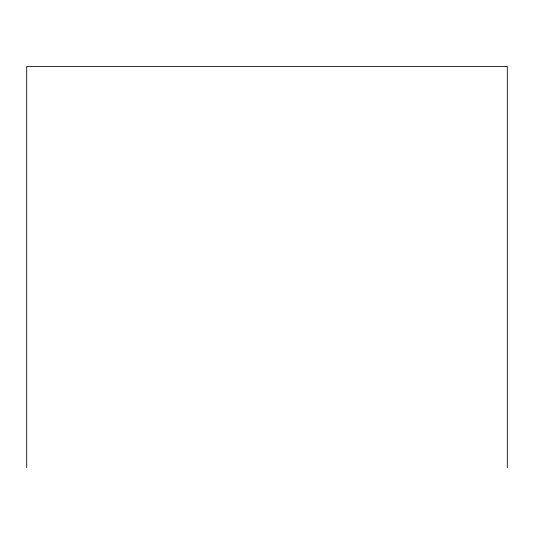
<?xml version="1.0" encoding="UTF-8"?>
<svg xmlns="http://www.w3.org/2000/svg" width="534" height="534" viewBox="0 0 534 534"><rect width="100%" height="100%" fill="white"/><g stroke="black" fill="none" stroke-linecap="round" stroke-linejoin="round"><path stroke-width="0.8" d="M507.3 467.597L507.3 66.403L26.7 66.403L26.7 467.597"/></g></svg>
